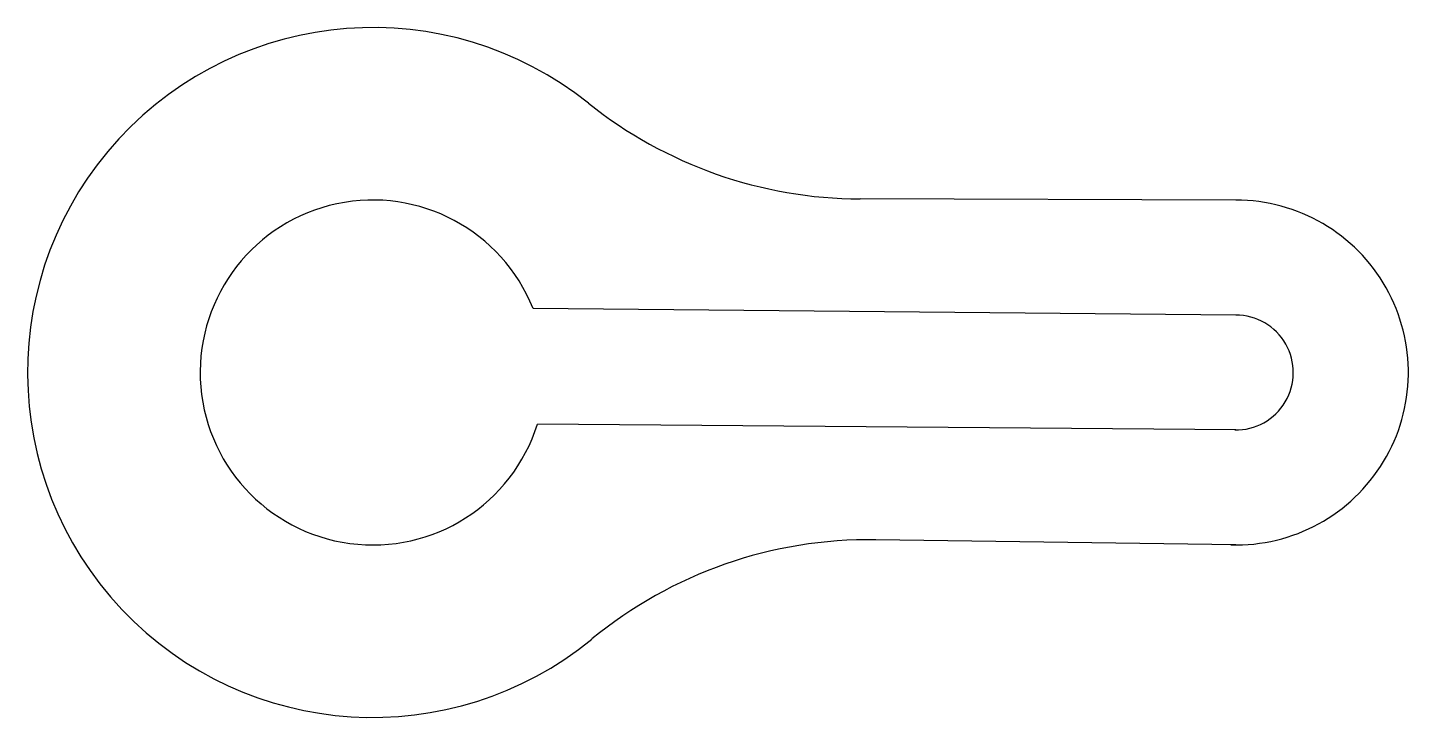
# Model space of a CAD drawing. Header units: millimetres. Extents: x 1572 to 1692, y 1762 to 1822.
import ezdxf

# ---------------------------------------------------------------- set-up
doc = ezdxf.new("R2010")
doc.units = ezdxf.units.MM

msp = doc.modelspace()

# ---------------------------------------------------------------- linework, layer by layer
for p, q in [((1676.61, 1806.76), (1643.97, 1806.86)), ((1676.61, 1796.76), (1615.54, 1797.33)), ((1676.61, 1786.76), (1615.93, 1787.28)), ((1676.61, 1776.76), (1645.32, 1777.21))]:
    msp.add_line(p, q)
for centre, radius, start, end in [((1601.61, 1791.76), 30, 51.3422, 309.401), ((1644.09, 1844.86), 38, 231.3422, 269.8232), ((1601.61, 1791.76), 15, 21.7799, 342.6), ((1676.61, 1791.76), 15, 268.3487, 90), ((1676.61, 1791.76), 5, 269.0287, 90), ((1644.77, 1739.22), 38, 89.1743, 129.401)]:
    msp.add_arc(centre, radius, start, end)

doc.saveas('drawing.dxf')
